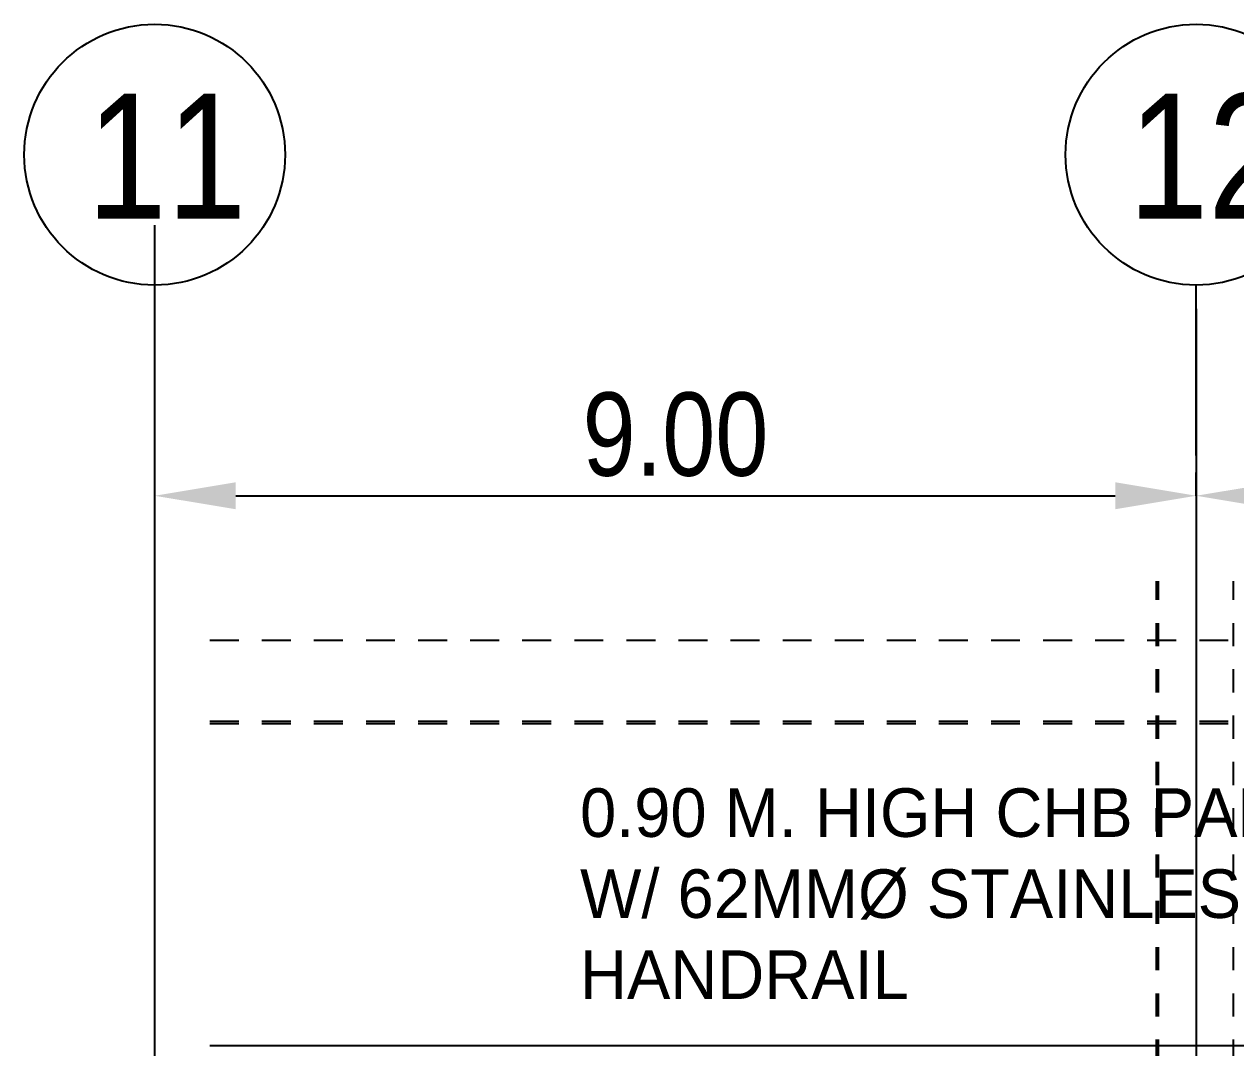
# Model space of a CAD drawing. Header units: millimetres. Extents: x 2148 to 2681, y 758 to 986.
# Drawn here: x 2224.49 to 2229.73, y 791.89 to 796.31 of the extents above; entities that cross this region are included whole.
import ezdxf

# ---------------------------------------------------------------- set-up
doc = ezdxf.new("R2010")
doc.units = ezdxf.units.MM
for name, pattern in [('CENTER2', [28.575, 19.05, -3.175, 3.175, -3.175]), ('HIDDEN', [0.375, 0.25, -0.125]), ('PHANTOMX2', [5, 2.5, -0.5, 0.5, -0.5, 0.5, -0.5])]:
    doc.linetypes.add(name, pattern=pattern)
for name, color, linetype in [('D', 1, 'Continuous'), ('grid', 241, 'PHANTOMX2'), ('Layer2', 8, 'Continuous'), ('S_GRID LINES', 252, 'Continuous'), ('TEXT', 6, 'Continuous')]:
    doc.layers.add(name, color=color, linetype=linetype)
doc.styles.add('ARIALNW', font='ARIALN.TTF')
doc.styles.add('MMTX$0$ESMX$0$X-OPTA1D', font='x-opta1d')
doc.dimstyles.new('DIM 200', dxfattribs={"dimtxt": 0.36, "dimasz": 0.35, "dimexe": 0.1, "dimexo": 0, "dimgap": 0.08, "dimtad": 1, "dimlfac": 2, "dimrnd": 0.005, "dimzin": 1, "dimdsep": 46, "dimtxsty": 'ARIALNW', "dimcen": 0.09, "dimclrd": 6, "dimclre": 6, "dimclrt": 13, "dimadec": 0, "dimazin": 0, "dimtfac": 1, "dimtofl": 0, "dimtmove": 2, "dimatfit": 3, "dimfxl": 1, "dimtolj": 1, "dimtzin": 0, "dimarcsym": 0})

# ---------------------------------------------------------------- blocks, each defined once
blk = doc.blocks.new('*D2235')
at = {"color": 6, "lineweight": -2, "transparency": 16777216}
for p, q in [((2225.057, 795.4455), (2225.057, 794.177)), ((2229.557, 794.277), (2229.557, 794.377)), ((2225.407, 794.277), (2229.207, 794.277))]:
    blk.add_line(p, q, dxfattribs=at)
at = {"color": 6, "transparency": 16777216}
for points in [[(2225.407, 794.3353), (2225.407, 794.2187), (2225.057, 794.277)], [(2229.207, 794.3353), (2229.207, 794.2187), (2229.557, 794.277)]]:
    blk.add_solid(points, dxfattribs=at)
at = {"layer": 'Defpoints', "color": 0, "transparency": 16777216}
for p in [(2225.057, 795.4455, 0), (2229.557, 794.277, 0), (2229.557, 794.277)]:
    blk.add_point(p, dxfattribs=at)
at = {"color": 13, "transparency": 16777216, "insert": (2227.307, 794.5408), "char_height": 0.36, "attachment_point": 5, "style": 'ARIALNW'}
blk.add_mtext('\\A1;9.00', dxfattribs=at)
blk = doc.blocks.new('*D2236')
at = {"color": 6, "lineweight": -2, "transparency": 16777216}
for p, q in [((2229.557, 794.277), (2229.557, 794.377)), ((2234.0569, 794.277), (2234.0569, 794.377)), ((2229.907, 794.277), (2233.7069, 794.277))]:
    blk.add_line(p, q, dxfattribs=at)
at = {"color": 6, "transparency": 16777216}
for points in [[(2229.907, 794.3353), (2229.907, 794.2187), (2229.557, 794.277)], [(2233.7069, 794.3353), (2233.7069, 794.2187), (2234.0569, 794.277)]]:
    blk.add_solid(points, dxfattribs=at)
at = {"layer": 'Defpoints', "color": 0, "transparency": 16777216}
for p in [(2229.557, 794.277, 0), (2234.0569, 794.277, 0), (2234.0569, 794.277)]:
    blk.add_point(p, dxfattribs=at)
at = {"color": 13, "transparency": 16777216, "insert": (2231.807, 794.5408), "char_height": 0.36, "attachment_point": 5, "style": 'ARIALNW'}
blk.add_mtext('\\A1;9.00', dxfattribs=at)

msp = doc.modelspace()

# ---------------------------------------------------------------- linework, layer by layer
for centre in [(2225.0570336, 795.7504613, 0.0000001), (2229.5558807, 795.7506081, 0.0000001)]:
    msp.add_circle(centre, 0.5634965)
at = {"layer": 'D', "color": 1, "linetype": 'HIDDEN', "ltscale": 0.5}
for p, q in [((2225.2952683, 793.6530339, 0.0000001), (2233.8842908, 793.6530339, 0.0000001)), ((2225.2952683, 793.3030339, 0), (2233.8845568, 793.3030339, 0.0000001)), ((2225.2952683, 793.2930339, 0), (2233.8845568, 793.2930339, 0.0000001))]:
    msp.add_line(p, q, dxfattribs=at)
at = {"layer": 'D', "ltscale": 0.5}
for q in [(2229.7275366, 791.9021405, 0.0000001), (2238.319263, 791.9021405, 0.0000001)]:
    msp.add_line((2225.2952683, 791.9021405, 0.0000001), q, dxfattribs=at)
at = {"layer": 'grid', "ltscale": 0.7}
for p, q in [((2225.0571201, 794.4501403, 0.0000001), (2225.0570521, 795.1869647, 0.0000001)), ((2229.5570706, 794.4502883, 0.0000001), (2229.5570025, 795.1871127, 0.0000001))]:
    msp.add_line(p, q, dxfattribs=at)
at = {"layer": 'Layer2', "color": 3, "linetype": 'HIDDEN', "ltscale": 0.4}
for p, q in [((2229.3846021, 791.8271405, 0.0000001), (2229.3846021, 793.9083459, 0.0000001)), ((2229.3943697, 791.8271405, 0.0000001), (2229.3943697, 793.9083459, 0.0000001)), ((2229.7175819, 791.8271402, 0.0000001), (2229.7175819, 793.9083459, 0.0000001))]:
    msp.add_line(p, q, dxfattribs=at)
at = {"layer": 'S_GRID LINES', "linetype": 'CENTER2', "ltscale": 0.2}
for p, q in [((2225.0568677, 795.1869857, 0.0000001), (2225.0568677, 784.5038353, 0.0000001)), ((2225.0570336, 785.3788353, 0.0000001), (2225.0570336, 795.1869647, 0.0000001)), ((2229.5558808, 795.0843879, 0.0000001), (2229.5558808, 784.5271405, 0.0000001))]:
    msp.add_line(p, q, dxfattribs=at)

# ---------------------------------------------------------------- texts
at = {"color": 2, "insert": (2226.8947898, 793.0131175, 0), "char_height": 0.21, "width": 26.660044338, "attachment_point": 1, "style": 'MMTX$0$ESMX$0$X-OPTA1D'}
msp.add_mtext('0.90 M. HIGH CHB PARAPET WALL\\PW/ 62MM%%C STAINLESS  PIPE \\PHANDRAIL', dxfattribs=at)
at = {"layer": 'TEXT', "char_height": 0.54, "width": 3.396423809, "attachment_point": 1, "style": 'ARIALNW'}
for s, insert in [('11', (2224.7653822, 796.013868, 0.0000001)), ('12', (2229.2642294, 796.0140149, 0.0000001))]:
    msp.add_mtext(s, dxfattribs=dict(at, insert=insert))

# ---------------------------------------------------------------- dimensions: what is measured, and where the dimension line sits
at = {"color": 2}
for base, p1, p2, picture, middle in [((2229.5570336, 794.2770022, 0.0000001), (2225.0570336, 795.4455266, 0.0000001), (2229.5570336, 794.2770022, 0.0000001), '*D2235', (2227.3070336, 794.5408085, 0.0000001)), ((2234.0568881, 794.2770022, 0.0000001), (2229.5570336, 794.2770022, 0.0000001), (2234.0568881, 794.2770022, 0), '*D2236', (2231.8069609, 794.5408085, 0.0000001))]:
    dim = msp.add_linear_dim(base=base, p1=p1, p2=p2, dimstyle='DIM 200', dxfattribs=at)
    dim.commit()
    dim.dimension.update_dxf_attribs({"geometry": picture, "text_midpoint": middle})

doc.saveas('drawing.dxf')
